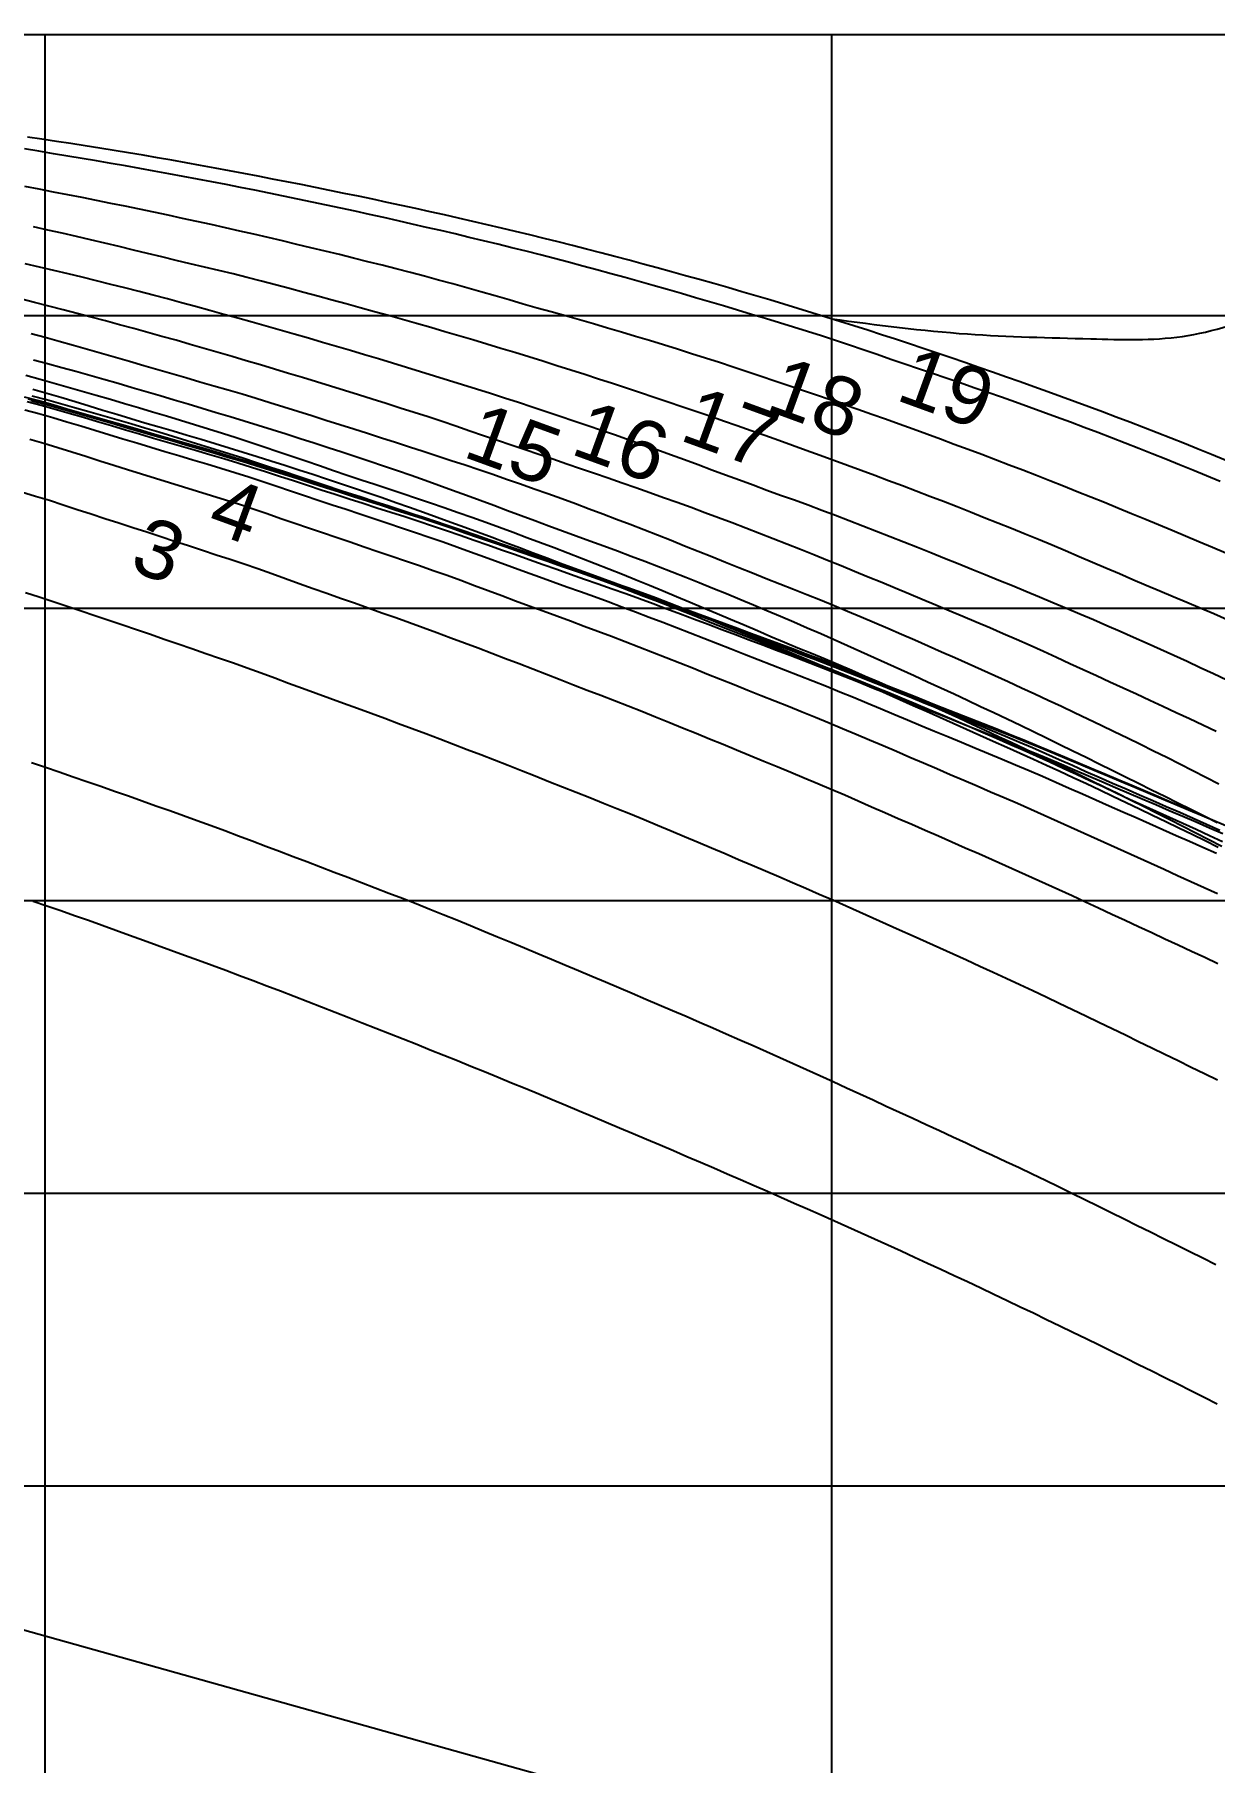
# Model space of a CAD drawing. Header units: millimetres. Extents: x 219888 to 472088, y 91183 to 209983.
# Drawn here: x 433537 to 441604, y 129529 to 141339 of the extents above; entities that cross this region are included whole.
import ezdxf

# ---------------------------------------------------------------- set-up
doc = ezdxf.new("R2010")
doc.units = ezdxf.units.MM
for name, color, linetype in [('Waterlines', 7, 'Continuous'), ('纵剖面图', 7, 'Continuous'), ('网格线和标注', 7, 'Continuous')]:
    doc.layers.add(name, color=color, linetype=linetype)
doc.styles.get("Standard").update_dxf_attribs({"font": 'arial.ttf', "height": 600})

msp = doc.modelspace()

# ---------------------------------------------------------------- linework, layer by layer
at = {"layer": 'Waterlines', "color": 135}
for points in [[(441642.104, 138284.396), (441549.664, 138322.666), (441457.144, 138360.696), (441364.494, 138398.466), (441271.774, 138435.956), (441178.884, 138473.156), (441085.874, 138510.046), (440992.744, 138546.606), (440899.484, 138582.836), (440806.084, 138618.706), (440712.564, 138654.226), (440618.874, 138689.386), (440525.084, 138724.176), (440431.104, 138758.596), (440337.034, 138792.636), (440242.804, 138826.326), (440148.494, 138859.676), (440054.074, 138892.766), (439959.574, 138925.616), (439865.014, 138958.246), (439770.424, 138990.686), (439675.834, 139022.986), (439581.054, 139055.216), (439486.474, 139087.296), (439391.784, 139119.396), (439297.034, 139151.626), (439202.664, 139184.156), (439108.184, 139217.126), (439013.244, 139249.036), (438917.904, 139279.676), (438822.444, 139309.666), (438726.804, 139339.316), (438631.124, 139368.656), (438535.314, 139397.806), (438439.574, 139426.716), (438343.664, 139455.466), (438247.824, 139484.006), (438151.854, 139512.386), (438055.884, 139540.556), (437959.834, 139568.546), (437863.714, 139596.326), (437767.554, 139623.876), (437671.304, 139651.176), (437574.964, 139678.196), (437478.574, 139704.886), (437382.074, 139731.266), (437285.484, 139757.306), (437188.824, 139783.006), (437092.094, 139808.346), (436995.254, 139833.336), (436898.294, 139857.976), (436801.124, 139882.306), (436704.034, 139906.256), (436606.824, 139929.886), (436509.514, 139953.226), (436412.194, 139976.266), (436314.784, 139999.066), (436217.324, 140021.626), (436119.794, 140043.986), (436022.214, 140066.106), (435924.614, 140088.016), (435826.904, 140109.706), (435729.194, 140131.166), (435631.454, 140152.396), (435533.644, 140173.396), (435435.774, 140194.166), (435337.854, 140214.706), (435239.864, 140235.006), (435141.854, 140255.046), (435043.804, 140274.826), (434945.704, 140294.356), (434847.514, 140313.616), (434749.274, 140332.616), (434651.024, 140351.346), (434552.684, 140369.826), (434454.344, 140388.046), (434355.904, 140406.026), (434257.444, 140423.746), (434158.944, 140441.226), (434060.424, 140458.466), (433961.804, 140475.486), (433863.204, 140492.266), (433764.534, 140508.836), (433665.844, 140525.176), (433567.104, 140541.316), (433468.334, 140557.246)], [(441677.254, 138431.116), (441584.664, 138468.876), (441491.924, 138506.356), (441399.114, 138543.526), (441306.044, 138580.436), (441212.934, 138616.996), (441119.744, 138653.216), (441026.424, 138689.106), (440932.934, 138724.686), (440839.354, 138759.946), (440745.674, 138794.866), (440651.864, 138829.476), (440557.934, 138863.816), (440463.894, 138897.866), (440369.604, 138931.706), (440275.494, 138965.206), (440181.194, 138998.516), (440086.784, 139031.586), (439992.304, 139064.416), (439897.734, 139097.006), (439803.064, 139129.356), (439708.334, 139161.456), (439613.524, 139193.296), (439518.564, 139224.886), (439423.624, 139256.196), (439328.534, 139287.246), (439233.344, 139318.026), (439138.114, 139348.506), (439042.754, 139378.716), (438947.274, 139408.626), (438851.774, 139438.216), (438756.124, 139467.516), (438660.424, 139496.516), (438564.604, 139525.216), (438468.714, 139553.616), (438372.734, 139581.726), (438276.684, 139609.546), (438180.504, 139637.086), (438084.274, 139664.336), (437987.944, 139691.296), (437891.554, 139717.976), (437794.934, 139744.426), (437698.404, 139770.546), (437601.774, 139796.416), (437505.074, 139821.996), (437408.354, 139847.306), (437311.484, 139872.346), (437214.564, 139897.096), (437117.594, 139921.566), (437020.544, 139945.746), (436923.394, 139969.646), (436826.244, 139993.236), (436728.954, 140016.546), (436631.614, 140039.556), (436534.254, 140062.266), (436436.734, 140084.696), (436339.184, 140106.816), (436241.694, 140128.626), (436143.994, 140150.166), (436046.294, 140171.426), (435948.494, 140192.426), (435850.624, 140213.176), (435752.754, 140233.676), (435654.764, 140253.946), (435556.804, 140273.986), (435458.794, 140293.796), (435360.694, 140313.406), (435262.434, 140332.826), (435164.314, 140352.006), (435066.094, 140371.006), (434967.894, 140389.796), (434869.634, 140408.386), (434771.344, 140426.756), (434672.954, 140444.886), (434574.554, 140462.726), (434476.064, 140480.276), (434377.554, 140497.506), (434278.924, 140514.426), (434180.274, 140531.026), (434081.554, 140547.306), (433982.874, 140563.266), (433884.054, 140578.956), (433785.184, 140594.366), (433686.304, 140609.506), (433587.424, 140624.406), (433488.494, 140639.096)], [(441682.204, 137793.586), (441590.234, 137832.886), (441498.144, 137872.006), (441405.974, 137910.916), (441313.744, 137949.606), (441221.384, 137988.106), (441128.964, 138026.376), (441036.434, 138064.436), (440943.844, 138102.276), (440851.144, 138139.906), (440758.404, 138177.286), (440665.504, 138214.466), (440572.524, 138251.416), (440479.484, 138288.106), (440386.314, 138324.586), (440293.074, 138360.806), (440199.744, 138396.776), (440106.344, 138432.486), (440012.764, 138467.986), (439919.154, 138503.206), (439825.414, 138538.186), (439731.594, 138572.916), (439637.694, 138607.396), (439543.664, 138641.626), (439449.564, 138675.616), (439355.404, 138709.356), (439261.114, 138742.876), (439166.754, 138776.146), (439072.334, 138809.196), (438977.854, 138842.016), (438883.254, 138874.626), (438788.604, 138907.016), (438693.854, 138939.196), (438599.054, 138971.156), (438504.224, 139002.886), (438409.284, 139034.386), (438314.254, 139065.666), (438219.144, 139096.696), (438123.984, 139127.456), (438028.784, 139157.926), (437933.284, 139188.166), (437837.824, 139218.026), (437742.304, 139247.506), (437646.664, 139276.576), (437550.734, 139305.246), (437454.824, 139333.426), (437358.864, 139361.196), (437262.534, 139388.726), (437166.434, 139415.926), (437070.034, 139443.086), (436973.914, 139470.206), (436877.624, 139497.616), (436781.624, 139525.316), (436685.324, 139553.266), (436589.454, 139580.966), (436493.094, 139608.396), (436396.584, 139635.336), (436300.054, 139661.666), (436203.484, 139687.436), (436106.594, 139712.826), (436009.774, 139737.806), (435912.764, 139762.506), (435815.794, 139786.896), (435718.684, 139811.056), (435621.514, 139834.976), (435524.274, 139858.686), (435427.014, 139882.156), (435329.814, 139905.386), (435232.404, 139928.436), (435135.054, 139951.246), (435037.594, 139973.836), (434940.124, 139996.176), (434842.554, 140018.276), (434744.944, 140040.106), (434647.134, 140061.716), (434549.414, 140083.036), (434451.614, 140104.086), (434353.784, 140124.866), (434255.854, 140145.386), (434157.894, 140165.646), (434059.874, 140185.646), (433961.864, 140205.376), (433863.714, 140224.876), (433765.544, 140244.126), (433667.304, 140263.156), (433569.074, 140281.966), (433470.744, 140300.566)], [(441690.504, 137338.696), (441598.854, 137378.776), (441506.964, 137418.276), (441414.824, 137457.256), (441322.684, 137495.846), (441230.414, 137534.456), (441138.084, 137573.416), (441045.924, 137612.746), (440954.084, 137652.196), (440862.044, 137691.756), (440770.214, 137731.166), (440678.064, 137770.516), (440585.854, 137809.616), (440493.584, 137848.426), (440401.304, 137886.856), (440308.744, 137924.976), (440216.014, 137962.716), (440123.144, 138000.116), (440030.294, 138037.126), (439937.224, 138073.886), (439844.004, 138110.396), (439750.714, 138146.626), (439657.314, 138182.616), (439563.824, 138218.366), (439470.304, 138253.876), (439376.644, 138289.186), (439283.034, 138324.236), (439189.234, 138359.126), (439095.394, 138393.816), (439001.444, 138428.306), (438907.454, 138462.586), (438813.394, 138496.676), (438719.214, 138530.586), (438625.024, 138564.286), (438530.744, 138597.786), (438436.384, 138631.106), (438341.964, 138664.216), (438247.474, 138697.126), (438152.914, 138729.836), (438058.164, 138762.396), (437963.484, 138794.716), (437868.724, 138826.836), (437773.874, 138858.766), (437679.014, 138890.476), (437584.024, 138921.996), (437488.994, 138953.306), (437393.904, 138984.366), (437298.674, 139015.206), (437203.424, 139045.756), (437108.044, 139076.056), (437012.564, 139106.066), (436917.014, 139135.806), (436821.344, 139165.246), (436725.584, 139194.416), (436629.874, 139223.246), (436533.944, 139251.846), (436437.954, 139280.166), (436341.884, 139308.216), (436245.734, 139336.006), (436149.574, 139363.556), (436053.344, 139390.896), (435957.044, 139418.036), (435860.654, 139445.006), (435764.234, 139471.796), (435667.754, 139498.426), (435571.234, 139524.876), (435474.724, 139551.136), (435378.164, 139577.226), (435281.504, 139603.126), (435184.904, 139628.766), (435088.174, 139654.136), (434991.464, 139679.086), (434894.344, 139703.466), (434797.314, 139726.826), (434699.674, 139749.656), (434602.244, 139772.656), (434504.974, 139796.006), (434407.604, 139819.516), (434310.144, 139843.066), (434212.874, 139866.486), (434115.534, 139889.816), (434018.244, 139912.966), (433920.784, 139935.966), (433823.324, 139958.726), (433725.784, 139981.226), (433628.304, 140003.406), (433530.664, 140025.256)], [(441688.244, 136926.386), (441597.774, 136969.096), (441507.134, 137011.496), (441416.344, 137053.556), (441325.404, 137095.266), (441234.294, 137136.616), (441142.864, 137177.666), (441051.504, 137218.246), (440959.884, 137258.526), (440868.084, 137298.466), (440776.144, 137338.066), (440684.074, 137377.366), (440591.864, 137416.396), (440499.584, 137455.146), (440407.164, 137493.686), (440314.694, 137531.996), (440222.164, 137570.136), (440129.574, 137608.106), (440036.924, 137645.926), (439944.204, 137683.606), (439851.394, 137721.176), (439758.604, 137758.566), (439665.724, 137795.846), (439572.744, 137832.986), (439479.734, 137869.976), (439386.694, 137906.796), (439293.654, 137943.406), (439200.404, 137979.856), (439107.054, 138016.026), (439013.694, 138051.796), (438920.204, 138087.016), (438826.324, 138121.606), (438732.234, 138155.636), (438637.994, 138189.596), (438543.864, 138223.906), (438449.884, 138258.536), (438356.014, 138293.276), (438262.234, 138327.996), (438168.224, 138362.746), (438074.244, 138397.346), (437980.314, 138431.756), (437886.214, 138466.016), (437792.064, 138500.026), (437697.814, 138533.776), (437603.584, 138567.166), (437509.124, 138600.276), (437414.514, 138633.086), (437319.834, 138665.576), (437225.064, 138697.776), (437130.184, 138729.696), (437035.194, 138761.346), (436940.184, 138792.696), (436845.024, 138823.806), (436749.844, 138854.646), (436654.534, 138885.256), (436559.124, 138915.636), (436463.714, 138945.746), (436368.174, 138975.656), (436272.564, 139005.336), (436176.934, 139034.776), (436081.214, 139064.026), (435985.424, 139093.076), (435889.584, 139121.916), (435793.694, 139150.556), (435697.704, 139179.016), (435601.724, 139207.286), (435505.674, 139235.366), (435409.524, 139263.286), (435313.384, 139291.006), (435217.174, 139318.556), (435120.904, 139345.926), (435024.574, 139373.126), (434928.244, 139400.146), (434831.844, 139426.986), (434735.404, 139453.596), (434638.854, 139479.976), (434542.204, 139506.076), (434445.504, 139531.876), (434348.724, 139557.376), (434251.814, 139582.566), (434154.844, 139607.426), (434057.764, 139631.986), (433960.644, 139656.236), (433863.524, 139680.166), (433766.264, 139703.826), (433668.914, 139727.236), (433571.524, 139750.396), (433474.084, 139773.326)], [(441614.744, 136576.616), (441524.184, 136619.256), (441433.554, 136661.706), (441342.844, 136703.996), (441252.084, 136746.136), (441161.294, 136788.156), (441070.434, 136830.096), (440979.574, 136871.916), (440888.604, 136913.716), (440797.754, 136955.396), (440706.794, 136997.086), (440615.994, 137038.736), (440525.144, 137080.556), (440434.674, 137122.716), (440343.334, 137164.186), (440251.614, 137204.186), (440159.554, 137243.796), (440067.394, 137283.176), (439975.244, 137322.346), (439883.094, 137361.356), (439790.824, 137400.256), (439698.604, 137439.006), (439606.254, 137477.676), (439513.894, 137516.206), (439421.504, 137554.626), (439329.034, 137592.926), (439236.534, 137631.076), (439143.914, 137669.106), (439051.314, 137706.936), (438958.584, 137744.586), (438865.824, 137781.996), (438772.894, 137819.196), (438679.894, 137856.116), (438586.754, 137892.756), (438493.554, 137929.066), (438400.174, 137965.076), (438306.694, 138000.726), (438213.094, 138036.006), (438119.334, 138070.946), (438025.474, 138105.516), (437931.314, 138139.796), (437837.184, 138173.686), (437742.834, 138207.276), (437648.614, 138240.506), (437554.114, 138273.516), (437459.554, 138306.306), (437364.944, 138338.906), (437270.284, 138371.336), (437175.634, 138403.626), (437080.744, 138435.886), (436986.044, 138467.986), (436891.424, 138500.026), (436796.614, 138532.116), (436701.884, 138564.236), (436607.244, 138596.536), (436512.824, 138629.226), (436418.234, 138662.056), (436323.324, 138694.066), (436228.034, 138725.266), (436132.834, 138755.936), (436037.414, 138786.366), (435941.994, 138816.546), (435846.444, 138846.576), (435750.974, 138876.406), (435655.314, 138906.126), (435559.684, 138935.686), (435464.074, 138965.086), (435368.354, 138994.356), (435272.624, 139023.476), (435176.844, 139052.436), (435081.004, 139081.226), (434985.084, 139109.836), (434889.154, 139138.216), (434793.144, 139166.356), (434697.094, 139194.266), (434600.944, 139221.906), (434504.614, 139249.326), (434408.304, 139276.426), (434311.874, 139303.276), (434215.404, 139329.816), (434118.834, 139356.086), (434022.254, 139382.066), (433925.504, 139407.806), (433828.734, 139433.266), (433731.884, 139458.496), (433634.994, 139483.496), (433537.994, 139508.296), (433441.034, 139532.896)], [(399835.384, 139430.676), (399933.774, 139426.006), (400032.374, 139421.266), (400134.714, 139416.296), (400235.404, 139411.336), (400334.594, 139406.396), (400433.334, 139401.426), (400530.944, 139396.446), (400630.444, 139391.306), (400736.034, 139385.786), (400838.904, 139380.336), (400938.944, 139374.966), (401042.214, 139369.346), (401143.844, 139363.746), (401242.824, 139358.216), (401342.524, 139352.576), (401440.254, 139346.976), (401538.404, 139341.276), (401636.164, 139335.516), (401736.594, 139329.526), (445189.414, 127146.376)], [(441634.304, 136216.406), (441545.424, 136262.156), (441456.244, 136307.596), (441367.004, 136352.656), (441277.504, 136397.456), (441187.924, 136441.936), (441098.234, 136486.136), (441008.374, 136530.106), (440918.434, 136573.776), (440828.344, 136617.206), (440738.154, 136660.386), (440647.824, 136703.326), (440557.394, 136745.996), (440466.794, 136788.426), (440376.144, 136830.576), (440285.334, 136872.466), (440194.404, 136914.096), (440103.384, 136955.476), (440012.214, 136996.656), (439920.974, 137037.606), (439829.674, 137078.326), (439738.234, 137118.856), (439646.694, 137159.196), (439555.094, 137199.316), (439463.484, 137239.176), (439371.664, 137278.876), (439279.784, 137318.326), (439187.934, 137357.436), (439095.824, 137396.286), (439003.454, 137434.766), (438911.174, 137472.496), (438818.304, 137509.616), (438725.134, 137546.246), (438632.064, 137582.876), (438538.984, 137619.906), (438446.134, 137657.106), (438353.324, 137694.376), (438260.444, 137731.696), (438167.654, 137768.916), (438074.774, 137806.096), (437981.884, 137843.136), (437889.014, 137879.986), (437795.954, 137916.696), (437702.814, 137953.186), (437609.594, 137989.376), (437516.244, 138025.266), (437422.784, 138060.796), (437329.174, 138095.956), (437235.394, 138130.726), (437141.454, 138165.106), (437047.384, 138199.076), (436953.164, 138232.656), (436858.884, 138265.816), (436764.384, 138298.636), (436669.744, 138331.116), (436575.054, 138363.256), (436480.254, 138395.096), (436385.354, 138426.656), (436290.334, 138457.976), (436195.324, 138489.056), (436100.164, 138519.966), (436005.074, 138550.666), (435909.844, 138581.256), (435814.584, 138611.716), (435719.274, 138642.066), (435623.954, 138672.286), (435528.594, 138702.416), (435433.194, 138732.436), (435337.684, 138762.376), (435242.294, 138792.166), (435146.934, 138821.796), (435051.584, 138851.236), (434956.304, 138880.206), (434859.994, 138907.836), (434763.634, 138935.986), (434667.754, 138964.046), (434571.624, 138992.156), (434475.584, 139020.196), (434379.584, 139048.156), (434283.474, 139076.066), (434187.434, 139103.866), (434091.354, 139131.576), (433995.204, 139159.186), (433899.044, 139186.656), (433802.834, 139213.986), (433706.594, 139241.146), (433610.334, 139268.086), (433513.894, 139294.806)], [(441622.024, 135951.416), (441532.694, 135996.526), (441443.294, 136041.456), (441353.804, 136086.236), (441264.214, 136130.896), (441174.634, 136175.416), (441084.974, 136219.866), (440995.284, 136264.196), (440905.494, 136308.486), (440815.744, 136352.676), (440725.914, 136396.836), (440636.024, 136440.956), (440546.414, 136484.926), (440456.704, 136528.966), (440367.564, 136573.236), (440277.274, 136617.166), (440186.644, 136660.086), (440095.984, 136702.706), (440005.264, 136745.166), (439914.534, 136787.436), (439823.784, 136829.546), (439732.924, 136871.556), (439642.074, 136913.406), (439551.064, 136955.136), (439460.094, 136996.686), (439368.964, 137038.106), (439277.794, 137079.346), (439186.544, 137120.386), (439095.194, 137161.226), (439003.734, 137201.816), (438912.164, 137242.116), (438820.414, 137282.156), (438728.554, 137321.886), (438636.564, 137361.316), (438544.424, 137400.426), (438452.184, 137439.206), (438359.844, 137477.656), (438267.344, 137515.766), (438174.754, 137553.506), (438081.934, 137590.936), (437989.034, 137627.956), (437895.904, 137664.636), (437802.734, 137700.886), (437709.284, 137736.766), (437615.824, 137772.176), (437522.054, 137807.226), (437428.374, 137841.826), (437334.274, 137876.286), (437240.384, 137910.536), (437146.404, 137944.886), (437052.504, 137979.496), (436958.654, 138014.456), (436864.874, 138049.616), (436771.144, 138084.806), (436677.574, 138119.846), (436583.724, 138154.776), (436489.754, 138189.446), (436395.684, 138223.776), (436301.614, 138257.666), (436207.304, 138291.176), (436112.834, 138324.276), (436018.364, 138356.976), (435923.624, 138389.356), (435828.794, 138421.396), (435733.824, 138453.116), (435638.804, 138484.506), (435543.774, 138515.586), (435448.524, 138546.406), (435353.234, 138576.946), (435257.764, 138607.236), (435162.374, 138637.226), (435066.824, 138666.986), (434971.214, 138696.496), (434875.514, 138725.766), (434779.754, 138754.826), (434683.944, 138783.676), (434588.054, 138812.346), (434492.134, 138840.826), (434396.174, 138869.146), (434300.134, 138897.306), (434204.084, 138925.296), (434108.044, 138953.096), (434011.804, 138980.766), (433915.644, 139008.206), (433819.364, 139035.436), (433723.074, 139062.376), (433626.644, 139088.936), (433530.314, 139114.756)], [(441653.694, 135788.816), (441565.134, 135835.346), (441476.394, 135881.396), (441387.294, 135927.156), (441298.184, 135972.506), (441208.824, 136017.626), (441119.444, 136062.426), (441029.844, 136107.016), (440940.184, 136151.346), (440850.394, 136195.436), (440760.474, 136239.316), (440670.494, 136282.946), (440580.394, 136326.366), (440490.134, 136369.566), (440399.834, 136412.506), (440309.394, 136455.216), (440218.854, 136497.706), (440128.184, 136539.986), (440037.454, 136582.036), (439946.604, 136623.916), (439855.694, 136665.596), (439764.654, 136707.106), (439673.544, 136748.436), (439582.374, 136789.566), (439491.084, 136830.536), (439399.734, 136871.296), (439308.344, 136911.806), (439216.884, 136952.056), (439125.304, 136991.986), (439033.474, 137031.506), (438941.444, 137070.216), (438848.934, 137107.906), (438756.254, 137145.726), (438663.784, 137184.516), (438571.774, 137223.626), (438479.684, 137262.936), (438387.724, 137302.206), (438295.574, 137341.486), (438203.534, 137380.586), (438111.364, 137419.566), (438019.224, 137458.316), (437926.864, 137496.916), (437834.464, 137535.226), (437741.954, 137573.266), (437649.284, 137610.976), (437556.544, 137648.316), (437463.634, 137685.316), (437370.554, 137721.976), (437277.354, 137758.306), (437184.064, 137794.296), (437090.634, 137829.976), (436997.024, 137865.356), (436903.344, 137900.406), (436809.554, 137935.136), (436715.664, 137969.546), (436621.634, 138003.626), (436527.584, 138037.336), (436433.224, 138070.746), (436338.844, 138103.736), (436244.224, 138136.346), (436149.624, 138168.486), (436054.774, 138200.306), (435959.944, 138231.796), (435864.864, 138263.196), (435769.994, 138294.536), (435675.184, 138326.076), (435580.224, 138358.106), (435485.564, 138390.466), (435391.204, 138422.886), (435296.454, 138455.366), (435201.654, 138487.596), (435106.764, 138519.446), (435011.854, 138550.806), (434916.624, 138581.716), (434821.394, 138612.116), (434725.904, 138642.156), (434630.454, 138671.806), (434534.774, 138701.196), (434439.024, 138730.296), (434343.244, 138759.146), (434247.444, 138787.726), (434151.514, 138816.106), (434055.524, 138844.286), (433959.494, 138872.246), (433863.384, 138900.016), (433767.234, 138927.576), (433671.044, 138954.936), (433574.744, 138982.116), (433478.434, 139009.086)], [(441630.004, 135782.976), (441540.374, 135827.236), (441450.554, 135871.286), (441360.684, 135915.096), (441270.684, 135958.726), (441180.614, 136002.166), (441090.434, 136045.446), (441000.194, 136088.536), (440909.864, 136131.466), (440819.404, 136174.256), (440728.984, 136216.826), (440638.364, 136259.276), (440547.614, 136301.546), (440456.784, 136343.566), (440366.544, 136384.846), (440275.094, 136424.986), (440183.634, 136465.926), (440092.154, 136507.076), (440000.954, 136548.106), (439909.664, 136589.096), (439818.354, 136629.996), (439727.034, 136670.786), (439635.664, 136711.466), (439544.264, 136752.016), (439452.784, 136792.446), (439361.274, 136832.716), (439269.634, 136872.836), (439177.974, 136912.756), (439086.194, 136952.466), (438994.304, 136991.956), (438902.294, 137031.176), (438810.204, 137070.136), (438717.994, 137108.826), (438625.634, 137147.276), (438533.184, 137185.466), (438440.704, 137223.376), (438348.044, 137261.066), (438255.274, 137298.496), (438162.444, 137335.646), (438069.464, 137372.536), (437976.394, 137409.136), (437883.354, 137445.356), (437790.054, 137481.286), (437696.714, 137516.766), (437603.094, 137551.756), (437509.244, 137586.136), (437415.214, 137620.186), (437321.344, 137654.466), (437227.484, 137689.396), (437133.804, 137724.676), (437040.294, 137760.056), (436946.584, 137795.536), (436853.094, 137830.876), (436759.474, 137866.136), (436665.844, 137901.196), (436572.064, 137936.106), (436478.234, 137970.746), (436384.374, 138005.096), (436290.334, 138039.146), (436196.174, 138072.876), (436101.874, 138106.266), (436007.484, 138139.346), (435913.034, 138172.096), (435818.444, 138204.566), (435723.754, 138236.736), (435628.964, 138268.616), (435534.034, 138300.226), (435439.084, 138331.516), (435344.034, 138362.506), (435248.864, 138393.216), (435153.634, 138423.596), (435058.264, 138453.666), (434962.854, 138483.386), (434867.164, 138512.786), (434771.514, 138541.826), (434675.804, 138570.566), (434579.874, 138599.136), (434484.054, 138627.476), (434388.284, 138655.726), (434292.274, 138684.056), (434196.394, 138712.536), (434100.874, 138741.326), (434005.184, 138770.646), (433909.704, 138800.056), (433813.974, 138829.326), (433718.024, 138858.146), (433622.054, 138886.336), (433525.954, 138913.956)], [(441640.134, 135899.146), (441549.054, 135940.296), (441457.754, 135981.076), (441366.284, 136021.486), (441274.774, 136061.506), (441182.994, 136101.296), (441091.104, 136140.886), (440999.434, 136180.286), (440907.584, 136219.906), (440816.034, 136259.946), (440724.744, 136300.776), (440633.634, 136341.976), (440542.444, 136382.936), (440450.844, 136423.366), (440358.944, 136463.176), (440266.884, 136502.406), (440174.674, 136541.226), (440082.334, 136579.786), (439989.974, 136618.096), (439897.514, 136656.256), (439805.004, 136694.256), (439712.444, 136732.116), (439619.864, 136769.846), (439527.204, 136807.476), (439434.474, 136844.986), (439341.774, 136882.346), (439248.954, 136919.576), (439156.094, 136956.626), (439063.254, 136993.396), (438970.144, 137029.786), (438876.934, 137065.236), (438783.244, 137100.096), (438689.614, 137135.636), (438596.204, 137171.606), (438502.754, 137207.696), (438409.404, 137243.746), (438316.084, 137279.676), (438222.634, 137315.526), (438129.194, 137351.186), (438035.674, 137386.666), (437942.114, 137421.926), (437848.444, 137456.946), (437754.614, 137491.716), (437660.744, 137526.166), (437566.754, 137560.276), (437472.654, 137594.066), (437378.444, 137627.586), (437284.094, 137660.866), (437189.734, 137693.896), (437095.314, 137726.736), (437000.774, 137759.416), (436906.274, 137791.926), (436811.674, 137824.356), (436717.114, 137856.716), (436622.664, 137889.086), (436528.224, 137921.756), (436434.064, 137955.046), (436339.584, 137988.216), (436244.764, 138020.486), (436149.804, 138052.206), (436054.794, 138083.606), (435959.864, 138114.706), (435864.614, 138145.686), (435769.484, 138176.426), (435674.194, 138207.036), (435578.924, 138237.436), (435483.634, 138267.666), (435388.244, 138297.716), (435292.794, 138327.596), (435197.274, 138357.266), (435101.754, 138386.706), (435006.054, 138415.936), (434910.384, 138444.866), (434814.524, 138473.546), (434718.714, 138501.946), (434622.784, 138530.116), (434526.694, 138558.096), (434430.784, 138585.836), (434334.594, 138613.466), (434238.464, 138640.926), (434142.404, 138668.276), (434046.324, 138695.626), (433950.144, 138723.136), (433854.214, 138751.076), (433758.574, 138779.576), (433662.374, 138807.666), (433566.084, 138834.686), (433469.344, 138861.186)], [(441661.674, 135875.276), (441570.184, 135915.466), (441478.454, 135955.356), (441386.724, 135994.866), (441294.714, 136034.166), (441202.834, 136073.186), (441110.664, 136112.226), (441018.714, 136151.286), (440926.664, 136190.746), (440834.884, 136230.406), (440743.034, 136270.126), (440651.214, 136309.636), (440559.324, 136348.836), (440466.944, 136387.786), (440374.644, 136426.286), (440282.194, 136464.436), (440189.574, 136502.326), (440096.954, 136539.986), (440004.204, 136577.516), (439911.464, 136614.916), (439818.674, 136652.206), (439725.844, 136689.436), (439632.994, 136726.596), (439540.204, 136763.696), (439447.334, 136800.796), (439354.474, 136837.886), (439261.804, 136874.976), (439169.324, 136912.256), (439076.564, 136949.826), (438983.304, 136986.376), (438889.824, 137022.376), (438796.384, 137058.146), (438702.834, 137093.846), (438609.384, 137129.406), (438515.914, 137164.916), (438422.384, 137200.386), (438328.884, 137235.786), (438235.304, 137271.156), (438141.734, 137306.466), (438048.134, 137341.716), (437954.504, 137376.906), (437860.834, 137412.016), (437767.134, 137447.006), (437673.594, 137481.696), (437579.864, 137515.936), (437485.754, 137549.066), (437390.984, 137581.956), (437296.584, 137615.196), (437202.154, 137648.636), (437107.844, 137682.096), (437013.624, 137715.526), (436919.384, 137748.926), (436825.034, 137782.306), (436730.754, 137815.586), (436636.404, 137848.766), (436542.074, 137881.786), (436447.594, 137914.656), (436353.114, 137947.236), (436258.464, 137979.436), (436163.674, 138011.106), (436068.724, 138042.176), (435973.524, 138072.746), (435878.334, 138103.006), (435782.964, 138133.386), (435687.604, 138164.136), (435592.584, 138195.096), (435497.444, 138226.226), (435402.534, 138257.286), (435307.384, 138288.336), (435212.194, 138319.206), (435116.984, 138349.776), (435021.674, 138379.976), (434926.244, 138409.646), (434830.454, 138438.776), (434734.674, 138467.326), (434638.774, 138495.446), (434542.824, 138523.286), (434446.784, 138551.066), (434350.504, 138579.026), (434254.724, 138607.126), (434158.794, 138635.556), (434062.934, 138664.076), (433967.064, 138692.576), (433871.134, 138720.926), (433775.154, 138748.976), (433679.084, 138776.566), (433582.624, 138803.616), (433486.214, 138829.916)], [(441682.494, 135930.196), (441590.344, 135970.156), (441498.284, 136009.756), (441406.354, 136049.196), (441314.354, 136088.566), (441222.394, 136127.846), (441130.394, 136167.056), (441038.354, 136206.216), (440946.304, 136245.296), (440854.194, 136284.316), (440762.114, 136323.226), (440669.934, 136362.056), (440577.734, 136400.756), (440485.434, 136439.336), (440393.014, 136477.736), (440300.594, 136515.826), (440208.174, 136553.486), (440115.584, 136590.726), (440022.544, 136627.596), (439929.574, 136663.976), (439836.364, 136700.286), (439743.284, 136736.876), (439650.474, 136773.976), (439557.504, 136811.506), (439464.854, 136848.976), (439371.954, 136886.426), (439279.174, 136923.566), (439186.124, 136960.456), (439093.074, 136996.946), (438999.734, 137033.116), (438906.304, 137068.886), (438812.844, 137104.306), (438719.184, 137139.506), (438625.494, 137174.516), (438531.814, 137209.346), (438438.014, 137244.066), (438344.274, 137278.676), (438250.364, 137313.296), (438156.674, 137347.816), (438062.924, 137382.426), (437969.234, 137417.236), (437875.804, 137452.556), (437782.494, 137488.086), (437688.284, 137522.746), (437594.024, 137556.466), (437499.674, 137589.776), (437405.224, 137622.896), (437310.834, 137655.836), (437216.364, 137688.686), (437121.864, 137721.456), (437027.364, 137754.136), (436932.844, 137786.766), (436838.264, 137819.326), (436743.694, 137851.806), (436649.104, 137884.226), (436554.544, 137916.536), (436459.864, 137948.756), (436365.244, 137980.756), (436270.674, 138012.176), (436175.284, 138041.976), (436079.574, 138072.376), (435984.374, 138102.896), (435888.974, 138133.536), (435793.724, 138164.116), (435698.494, 138194.626), (435603.264, 138225.066), (435507.934, 138255.436), (435412.624, 138285.666), (435317.254, 138315.776), (435221.794, 138345.716), (435126.334, 138375.446), (435030.834, 138404.916), (434935.234, 138434.056), (434839.394, 138462.846), (434743.584, 138491.186), (434647.544, 138519.166), (434551.644, 138546.696), (434455.344, 138573.986), (434359.054, 138601.026), (434262.754, 138627.986), (434166.494, 138655.096), (434070.564, 138682.576), (433974.394, 138710.566), (433878.334, 138738.616), (433782.354, 138766.436), (433686.194, 138793.906), (433589.914, 138820.946), (433493.284, 138847.636)], [(441611.244, 135959.276), (441519.254, 135998.606), (441427.194, 136037.766), (441335.104, 136076.816), (441242.994, 136115.776), (441150.854, 136154.646), (441058.694, 136193.456), (440966.484, 136232.216), (440874.264, 136270.896), (440782.024, 136309.506), (440689.754, 136348.036), (440597.344, 136386.516), (440505.074, 136424.806), (440412.704, 136462.956), (440320.234, 136500.836), (440227.824, 136538.116), (440134.864, 136574.776), (440041.604, 136611.206), (439948.464, 136648.016), (439855.384, 136685.116), (439762.474, 136722.246), (439669.614, 136759.356), (439576.744, 136796.416), (439483.744, 136833.446), (439390.834, 136870.296), (439297.784, 136907.036), (439204.694, 136943.616), (439111.524, 136979.966), (439018.264, 137016.066), (438924.904, 137051.856), (438831.434, 137087.336), (438737.924, 137122.536), (438644.144, 137157.546), (438550.454, 137192.316), (438456.594, 137226.986), (438362.864, 137261.516), (438269.034, 137296.116), (438175.314, 137330.866), (438081.824, 137365.986), (437988.334, 137401.506), (437894.714, 137436.926), (437800.894, 137471.786), (437706.814, 137506.026), (437612.694, 137539.676), (437518.294, 137572.986), (437423.884, 137606.036), (437329.384, 137638.926), (437234.934, 137671.666), (437140.374, 137704.346), (437045.834, 137736.946), (436951.274, 137769.496), (436856.744, 137801.996), (436762.154, 137834.516), (436667.704, 137867.006), (436573.344, 137899.536), (436479.064, 137932.266), (436384.944, 137965.656), (436289.794, 137997.476), (436194.364, 138028.386), (436099.114, 138059.006), (436003.854, 138089.516), (435908.594, 138119.936), (435813.334, 138150.316), (435718.044, 138180.656), (435622.694, 138210.966), (435527.414, 138241.226), (435432.074, 138271.466), (435336.724, 138301.676), (435241.404, 138331.836), (435145.964, 138361.976), (435050.794, 138391.946), (434955.824, 138421.606), (434859.414, 138449.366), (434763.274, 138477.286), (434667.154, 138505.306), (434571.044, 138533.336), (434475.034, 138561.326), (434379.004, 138589.296), (434282.954, 138617.246), (434186.974, 138645.136), (434090.874, 138672.986), (433994.794, 138700.756), (433898.694, 138728.436), (433802.604, 138755.956), (433706.434, 138783.306), (433610.304, 138810.286), (433513.914, 138836.666)], [(441659.894, 135820.596), (441569.404, 135863.076), (441478.644, 135904.976), (441387.634, 135946.356), (441296.394, 135987.376), (441205.274, 136028.296), (441114.194, 136069.666), (441023.344, 136111.686), (440932.844, 136154.026), (440842.214, 136196.586), (440751.754, 136239.006), (440660.994, 136281.306), (440570.304, 136323.206), (440479.214, 136364.866), (440388.054, 136406.076), (440296.764, 136446.846), (440205.244, 136487.246), (440113.684, 136527.266), (440021.864, 136567.066), (439929.974, 136606.586), (439838.024, 136645.866), (439745.954, 136684.936), (439653.814, 136723.786), (439561.594, 136762.446), (439469.294, 136800.896), (439376.914, 136839.136), (439284.464, 136877.146), (439191.844, 136914.956), (439099.234, 136952.436), (439006.434, 136989.606), (438913.464, 137026.316), (438820.354, 137062.526), (438727.034, 137098.336), (438633.574, 137134.006), (438540.184, 137169.896), (438447.104, 137206.246), (438353.934, 137243.136), (438261.074, 137280.106), (438168.284, 137317.066), (438075.144, 137354.046), (437982.084, 137390.786), (437889.014, 137427.256), (437795.714, 137463.476), (437702.434, 137499.336), (437608.924, 137534.886), (437515.264, 137570.106), (437421.554, 137605.026), (437327.764, 137639.676), (437233.894, 137674.086), (437139.914, 137708.306), (437045.834, 137742.296), (436951.734, 137776.086), (436857.574, 137809.666), (436763.334, 137843.046), (436669.034, 137876.206), (436574.534, 137909.176), (436480.094, 137941.856), (436385.464, 137974.266), (436290.914, 138006.246), (436196.084, 138037.826), (436101.104, 138068.946), (436005.914, 138099.686), (435910.834, 138130.186), (435815.604, 138160.836), (435720.364, 138191.866), (435625.274, 138223.246), (435530.454, 138254.756), (435435.464, 138286.396), (435340.724, 138317.946), (435245.704, 138349.496), (435150.724, 138380.866), (435055.674, 138412.026), (434960.564, 138442.936), (434865.504, 138473.486), (434770.134, 138503.776), (434674.664, 138533.726), (434579.094, 138563.326), (434483.474, 138592.556), (434387.694, 138621.456), (434291.894, 138649.996), (434195.914, 138678.226), (434099.864, 138706.146), (434003.794, 138733.746), (433907.554, 138761.096), (433811.244, 138788.166), (433714.914, 138814.986), (433618.514, 138841.556), (433522.044, 138867.916)], [(441617.044, 135741.256), (441525.444, 135781.936), (441433.924, 135822.526), (441342.474, 135863.076), (441251.064, 135903.576), (441159.584, 135944.076), (441068.154, 135984.546), (440976.714, 136024.986), (440885.204, 136065.436), (440793.724, 136105.836), (440702.204, 136146.216), (440610.654, 136186.566), (440519.084, 136226.856), (440427.484, 136267.046), (440336.194, 136306.876), (440244.604, 136345.996), (440151.854, 136383.906), (440059.184, 136422.286), (439966.774, 136460.806), (439874.434, 136499.396), (439782.144, 136537.996), (439689.894, 136576.576), (439597.634, 136615.146), (439505.354, 136653.686), (439413.034, 136692.176), (439320.674, 136730.606), (439228.314, 136768.916), (439135.954, 136807.086), (439043.484, 136845.066), (438950.864, 136882.716), (438858.274, 136919.756), (438765.174, 136956.236), (438671.854, 136992.186), (438578.364, 137028.166), (438485.044, 137064.466), (438392.084, 137100.926), (438298.824, 137137.606), (438205.764, 137174.216), (438112.604, 137210.796), (438019.574, 137247.226), (437926.374, 137283.546), (437833.124, 137319.646), (437739.784, 137355.486), (437646.354, 137390.976), (437552.594, 137426.106), (437458.884, 137460.766), (437365.074, 137495.056), (437270.904, 137529.156), (437176.894, 137562.976), (437082.654, 137596.796), (436988.644, 137630.626), (436894.724, 137664.716), (436800.854, 137699.106), (436707.014, 137733.596), (436613.014, 137768.016), (436518.934, 137802.156), (436424.674, 137835.876), (436330.374, 137869.046), (436235.784, 137901.746), (436141.134, 137934.016), (436046.354, 137965.986), (435951.514, 137997.726), (435856.574, 138029.326), (435761.684, 138060.786), (435666.784, 138092.186), (435571.974, 138123.566), (435476.984, 138155.076), (435382.224, 138186.746), (435287.634, 138218.696), (435192.944, 138250.726), (435098.004, 138282.306), (435002.804, 138313.076), (434907.284, 138343.106), (434811.684, 138372.576), (434715.864, 138401.776), (434620.184, 138430.706), (434524.364, 138459.546), (434428.594, 138488.266), (434332.784, 138516.966), (434237.014, 138545.646), (434141.364, 138574.356), (434045.654, 138603.246), (433949.934, 138632.406), (433854.424, 138661.656), (433758.674, 138690.646), (433662.654, 138718.866), (433566.374, 138746.136), (433469.964, 138772.706)], [(441624.274, 135464.836), (441533.294, 135506.666), (441442.344, 135548.306), (441351.354, 135589.866), (441260.384, 135631.326), (441169.304, 135672.756), (441078.244, 135714.116), (440987.174, 135755.426), (440896.084, 135796.686), (440804.974, 135837.896), (440713.804, 135879.066), (440622.584, 135920.186), (440531.424, 135961.176), (440440.164, 136002.096), (440348.974, 136042.756), (440257.804, 136082.786), (440165.614, 136122.066), (440073.524, 136161.336), (439981.534, 136200.856), (439889.564, 136240.446), (439797.614, 136280.036), (439705.724, 136319.576), (439613.854, 136359.066), (439521.954, 136398.496), (439429.974, 136437.876), (439337.974, 136477.146), (439245.964, 136516.296), (439153.834, 136555.306), (439061.684, 136594.086), (438969.444, 136632.566), (438877.024, 136670.686), (438784.434, 136708.376), (438691.634, 136745.666), (438598.854, 136782.536), (438505.714, 136819.356), (438412.704, 136856.226), (438319.924, 136893.356), (438227.094, 136930.776), (438134.304, 136968.246), (438041.634, 137005.586), (437948.724, 137042.836), (437855.724, 137079.816), (437762.614, 137116.446), (437669.524, 137152.626), (437576.094, 137188.446), (437482.504, 137223.876), (437388.864, 137258.996), (437295.164, 137293.876), (437201.364, 137328.586), (437107.554, 137363.166), (437013.624, 137397.716), (436919.844, 137432.226), (436826.014, 137466.866), (436732.354, 137501.756), (436638.784, 137536.926), (436545.284, 137572.026), (436451.334, 137606.746), (436357.214, 137640.766), (436262.814, 137674.166), (436168.364, 137707.056), (436073.874, 137739.636), (435979.134, 137772.096), (435884.474, 137804.376), (435789.824, 137836.546), (435695.154, 137868.676), (435600.364, 137900.816), (435505.714, 137932.926), (435411.034, 137965.136), (435316.534, 137997.486), (435222.204, 138030.156), (435127.714, 138062.946), (435032.814, 138095.006), (434937.664, 138126.036), (434842.414, 138156.376), (434746.924, 138186.436), (434651.344, 138216.316), (434555.904, 138246.026), (434460.334, 138275.696), (434364.834, 138305.316), (434269.314, 138334.926), (434173.834, 138364.576), (434078.344, 138394.326), (433983.014, 138424.246), (433887.704, 138454.456), (433792.564, 138484.656), (433696.954, 138514.416), (433601.084, 138543.196), (433504.974, 138571.176)], [(441628.214, 134987.296), (441537.804, 135030.036), (441447.214, 135072.106), (441356.194, 135114.136), (441265.494, 135156.306), (441174.814, 135198.646), (441084.044, 135241.046), (440993.444, 135283.306), (440902.764, 135325.536), (440812.054, 135367.666), (440721.304, 135409.676), (440630.474, 135451.536), (440539.574, 135493.246), (440448.604, 135534.756), (440357.474, 135576.076), (440266.324, 135617.116), (440174.994, 135657.936), (440083.624, 135698.526), (439992.134, 135738.936), (439900.644, 135779.156), (439808.984, 135819.286), (439717.354, 135859.256), (439625.784, 135899.126), (439534.054, 135939.026), (439442.474, 135978.926), (439350.884, 136019.076), (439259.574, 136059.386), (439167.934, 136099.596), (439075.954, 136139.336), (438983.774, 136178.576), (438891.644, 136217.396), (438799.294, 136256.066), (438706.994, 136294.546), (438614.614, 136332.916), (438522.214, 136371.206), (438429.804, 136409.396), (438337.334, 136447.516), (438244.834, 136485.556), (438152.304, 136523.526), (438059.774, 136561.406), (437967.184, 136599.196), (437874.534, 136636.876), (437781.874, 136674.406), (437689.314, 136711.656), (437596.434, 136748.616), (437503.294, 136784.926), (437409.984, 136820.526), (437316.374, 136856.296), (437223.094, 136892.366), (437129.774, 136928.576), (437036.404, 136964.816), (436943.154, 137000.956), (436849.844, 137036.986), (436756.524, 137072.886), (436663.094, 137108.636), (436569.604, 137144.186), (436476.004, 137179.516), (436382.384, 137214.566), (436288.614, 137249.326), (436194.714, 137283.776), (436100.704, 137317.916), (436006.664, 137351.766), (435912.474, 137385.426), (435818.244, 137418.876), (435724.024, 137452.156), (435629.614, 137485.396), (435535.484, 137518.506), (435441.234, 137551.746), (435347.044, 137585.326), (435253.074, 137619.436), (435158.974, 137653.396), (435064.524, 137686.456), (434969.604, 137718.776), (434874.754, 137750.496), (434779.784, 137781.926), (434684.764, 137813.186), (434589.734, 137844.306), (434494.684, 137875.346), (434399.594, 137906.316), (434304.434, 137937.246), (434209.334, 137968.126), (434114.194, 137998.976), (434018.974, 138029.826), (433923.794, 138060.676), (433828.714, 138091.496), (433733.974, 138122.296), (433639.524, 138153.566), (433543.114, 138182.626), (433447.124, 138211.156)], [(441624.914, 134191.736), (441535.014, 134235.876), (441445.064, 134279.916), (441355.084, 134323.856), (441265.024, 134367.716), (441174.984, 134411.486), (441084.844, 134455.196), (440994.734, 134498.836), (440904.564, 134542.416), (440814.354, 134585.936), (440724.044, 134629.426), (440633.804, 134672.806), (440543.374, 134716.176), (440453.074, 134759.366), (440363.294, 134802.086), (440272.394, 134844.106), (440181.044, 134886.076), (440090.004, 134927.936), (439998.884, 134969.766), (439907.834, 135011.466), (439816.694, 135053.086), (439725.594, 135094.566), (439634.394, 135135.956), (439543.134, 135177.236), (439451.824, 135218.386), (439360.484, 135259.386), (439269.034, 135300.256), (439177.544, 135340.966), (439085.934, 135381.516), (438994.274, 135421.856), (438902.534, 135461.996), (438810.714, 135501.946), (438718.834, 135541.716), (438626.814, 135581.346), (438534.754, 135620.816), (438442.664, 135660.136), (438350.504, 135699.316), (438258.264, 135738.386), (438165.964, 135777.356), (438073.604, 135816.216), (437981.164, 135854.996), (437888.864, 135893.616), (437796.844, 135932.076), (437704.964, 135970.686), (437612.104, 136009.326), (437519.264, 136046.916), (437426.214, 136084.316), (437333.094, 136121.576), (437240.064, 136158.666), (437146.954, 136195.646), (437053.854, 136232.496), (436960.704, 136269.246), (436867.474, 136305.886), (436774.244, 136342.396), (436680.914, 136378.796), (436587.564, 136415.056), (436494.154, 136451.156), (436400.674, 136487.106), (436307.154, 136522.846), (436213.514, 136558.406), (436119.804, 136593.746), (436026.014, 136628.906), (435932.094, 136663.896), (435838.194, 136698.686), (435744.194, 136733.326), (435650.204, 136767.806), (435556.194, 136802.136), (435462.194, 136836.346), (435368.234, 136870.456), (435274.084, 136904.626), (435180.154, 136938.936), (435086.424, 136973.736), (434992.074, 137008.086), (434897.484, 137041.546), (434802.894, 137074.576), (434708.214, 137107.426), (434613.504, 137140.126), (434518.874, 137172.706), (434424.084, 137205.216), (434329.324, 137237.636), (434234.584, 137269.976), (434139.794, 137302.226), (434044.934, 137334.426), (433950.034, 137366.526), (433855.154, 137398.496), (433760.204, 137430.346), (433665.184, 137462.016), (433569.864, 137493.476), (433475.104, 137524.306)], [(441614.204, 132930.896), (441524.654, 132975.416), (441435.054, 133019.886), (441345.464, 133064.296), (441255.854, 133108.676), (441166.204, 133153.016), (441076.534, 133197.336), (440986.874, 133241.586), (440897.184, 133285.816), (440807.464, 133330.016), (440717.694, 133374.166), (440627.864, 133418.286), (440538.344, 133462.196), (440448.494, 133506.126), (440358.864, 133549.756), (440268.714, 133592.966), (440177.914, 133635.066), (440087.044, 133677.166), (439996.244, 133719.286), (439905.404, 133761.426), (439814.634, 133803.506), (439723.904, 133845.536), (439633.084, 133887.556), (439542.304, 133929.506), (439451.514, 133971.396), (439360.664, 134013.246), (439269.784, 134055.026), (439178.904, 134096.716), (439087.964, 134138.336), (438996.954, 134179.836), (438905.894, 134221.226), (438814.784, 134262.476), (438723.644, 134303.566), (438632.444, 134344.486), (438541.134, 134385.266), (438449.744, 134425.856), (438358.284, 134466.286), (438266.744, 134506.536), (438175.104, 134546.616), (438083.414, 134586.516), (437991.664, 134626.256), (437899.794, 134665.866), (437807.874, 134705.326), (437715.924, 134744.646), (437623.924, 134783.846), (437531.874, 134822.956), (437439.784, 134861.956), (437347.664, 134900.876), (437255.474, 134939.716), (437163.294, 134978.446), (437071.084, 135017.096), (436978.774, 135055.686), (436886.534, 135094.146), (436794.154, 135132.546), (436701.834, 135170.796), (436609.354, 135208.966), (436516.854, 135246.986), (436424.414, 135284.786), (436331.764, 135322.396), (436239.134, 135359.626), (436146.094, 135396.506), (436052.954, 135432.866), (435959.754, 135468.806), (435866.254, 135504.696), (435772.884, 135540.586), (435679.574, 135576.506), (435586.104, 135612.456), (435492.824, 135648.256), (435399.314, 135684.036), (435305.824, 135719.686), (435212.394, 135755.156), (435118.804, 135790.506), (435025.154, 135825.666), (434931.434, 135860.626), (434837.614, 135895.376), (434743.774, 135929.876), (434649.884, 135964.156), (434555.844, 135998.266), (434461.754, 136032.156), (434367.574, 136065.856), (434273.344, 136099.376), (434179.054, 136132.696), (434084.724, 136165.856), (433990.324, 136198.846), (433895.854, 136231.706), (433801.344, 136264.396), (433706.734, 136296.976), (433612.144, 136329.406), (433517.524, 136361.716)], [(441621.734, 131977.946), (441532.524, 132023.176), (441443.244, 132068.256), (441353.904, 132113.186), (441264.494, 132157.976), (441175.014, 132202.626), (441085.494, 132247.146), (440995.874, 132291.536), (440906.214, 132335.786), (440816.524, 132379.896), (440726.684, 132423.916), (440636.804, 132467.776), (440546.904, 132511.476), (440456.824, 132555.076), (440366.814, 132598.466), (440276.744, 132641.656), (440186.414, 132684.746), (440096.154, 132727.566), (440005.654, 132770.276), (439915.184, 132812.726), (439824.514, 132855.056), (439733.894, 132897.166), (439643.244, 132939.136), (439552.304, 132981.116), (439461.454, 133022.886), (439370.494, 133064.506), (439279.594, 133105.836), (439188.334, 133147.066), (439097.204, 133187.976), (439005.764, 133228.806), (438914.404, 133269.366), (438822.824, 133309.856), (438731.274, 133350.166), (438639.764, 133390.316), (438548.094, 133430.416), (438456.384, 133470.406), (438364.684, 133510.286), (438272.964, 133550.056), (438181.144, 133589.756), (438089.324, 133629.366), (437997.444, 133668.876), (437905.544, 133708.296), (437813.594, 133747.616), (437721.614, 133786.836), (437629.584, 133825.956), (437537.514, 133864.956), (437445.414, 133903.836), (437353.224, 133942.606), (437260.984, 133981.256), (437168.714, 134019.766), (437076.394, 134058.156), (436983.944, 134096.446), (436891.504, 134134.566), (436798.994, 134172.576), (436706.434, 134210.456), (436613.824, 134248.196), (436521.194, 134285.816), (436428.464, 134323.326), (436335.714, 134360.706), (436242.974, 134397.966), (436150.124, 134435.126), (436057.234, 134472.176), (435964.274, 134509.126), (435871.334, 134545.926), (435778.274, 134582.636), (435685.204, 134619.206), (435592.094, 134655.636), (435498.944, 134691.926), (435405.714, 134728.076), (435312.314, 134764.106), (435218.984, 134799.926), (435125.574, 134835.556), (435032.054, 134871.006), (434938.514, 134906.206), (434844.904, 134941.166), (434751.034, 134975.956), (434657.234, 135010.486), (434563.414, 135044.816), (434469.344, 135079.046), (434375.454, 135113.066), (434281.324, 135147.066), (434187.414, 135180.936), (434093.394, 135214.906), (433999.264, 135248.926), (433905.194, 135282.736), (433810.894, 135316.256), (433716.544, 135349.316), (433622.004, 135381.986), (433527.354, 135414.306)]]:
    msp.add_lwpolyline(points, dxfattribs=at)
at = {"layer": '纵剖面图', "color": 135}
msp.add_spline([(438986.944, 139396.199), (439916.458, 139292.616), (440757.725, 139259.637), (441384.552, 139276.126), (442003.132, 139465.751), (442739.143, 139874.956)], degree=3, dxfattribs=at)
at = {"layer": '网格线和标注', "color": 0}
for p, q in [((236017.754, 141339.386), (458092.724, 141339.386)), ((236017.754, 139419.386), (458092.724, 139419.386)), ((236017.754, 137419.386), (458092.724, 137419.386)), ((236017.754, 135419.386), (458092.724, 135419.386)), ((236017.754, 133419.386), (458092.724, 133419.386)), ((236017.754, 131419.386), (458092.724, 131419.386))]:
    msp.add_line(p, q, dxfattribs=at)
at = {"layer": '网格线和标注'}
for p, q in [((433607.694, 141339.386), (433607.694, 125419.386)), ((438986.944, 141339.386), (438986.944, 125419.386))]:
    msp.add_line(p, q, dxfattribs=at)

# ---------------------------------------------------------------- texts
at = {"layer": '网格线和标注', "color": 0}
for s, p in [('19', (439414.54, 138845.793)), ('18', (438523.686, 138775.777)), ('17', (437935.675, 138571.083)), ('15', (436454.474, 138457.951)), ('16', (437190.358, 138476.806)), ('4', (434702.576, 137953.934)), ('3', (434174.13, 137682.356))]:
    msp.add_text(s, height=400, rotation=340, dxfattribs=at).set_placement(p)

doc.saveas('drawing.dxf')
